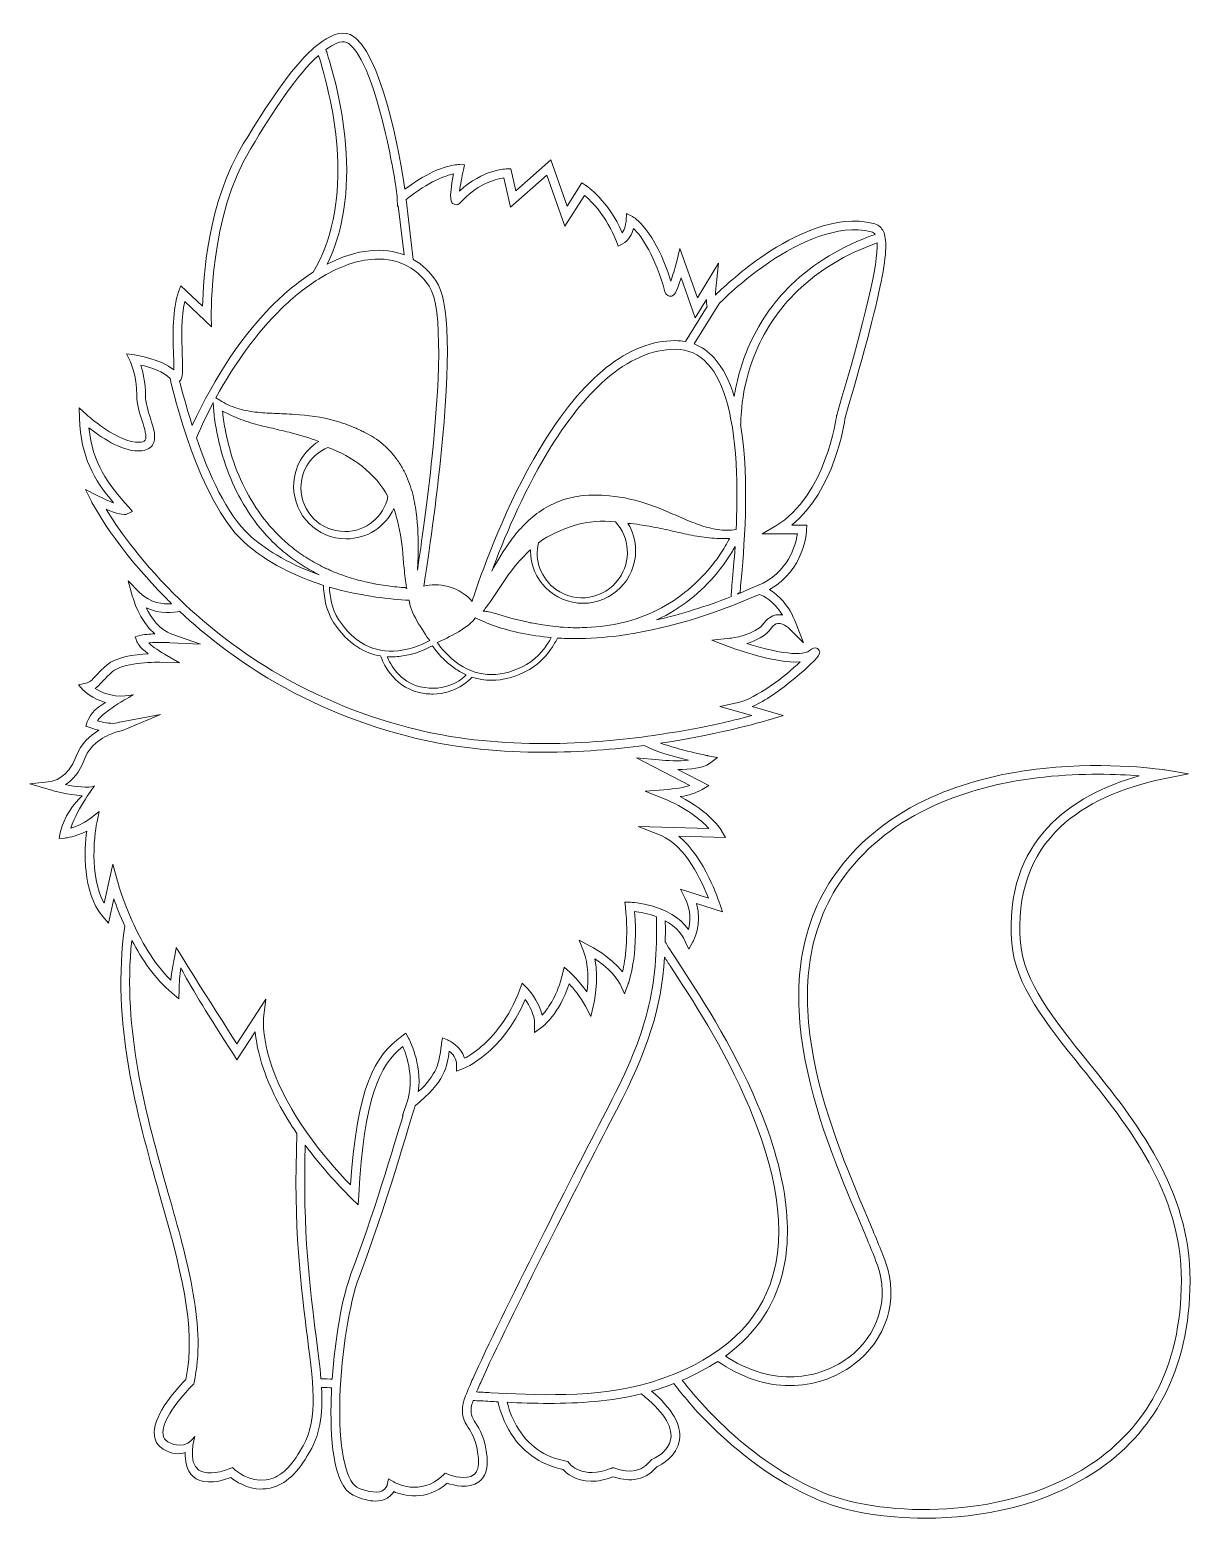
# Model space of a CAD drawing. Header units: millimetres. Extents: x -932 to 1965, y 102 to 615.
# Drawn here: x -932 to -532, y 102 to 615 of the extents above; entities that cross this region are included whole.
import ezdxf

# ---------------------------------------------------------------- set-up
doc = ezdxf.new("R2010")
doc.units = ezdxf.units.MM
doc.header["$MEASUREMENT"] = 0
doc.layers.add('Layer 2', color=7, linetype='Continuous')

msp = doc.modelspace()

# ---------------------------------------------------------------- linework, layer by layer
at = {"layer": 'Layer 2', "lineweight": 0}
for points, knots in [([(-566.77, 259.13), (-578.78, 274.08), (-589.15, 286.98), (-590.19, 300.35), (-591.5, 317.04), (-586.85, 330.49), (-576.35, 340.31), (-567.95, 348.19), (-555.83, 353.79), (-540.34, 356.96), (-540.34, 356.96), (-532.33, 358.59), (-532.33, 358.59), (-532.33, 358.59), (-540.4, 359.91), (-540.4, 359.91), (-540.59, 359.94), (-559.36, 362.92), (-582.23, 360.46), (-595.69, 359.02), (-607.94, 356), (-618.63, 351.5), (-632.05, 345.85), (-643.04, 337.82), (-651.3, 327.65), (-658.49, 318.79), (-663.21, 308.43), (-665.31, 296.87), (-667.12, 286.96), (-667.05, 275.85), (-665.11, 263.83), (-661.58, 241.9), (-652.4, 220.26), (-645.7, 204.46), (-643.2, 198.58), (-641.05, 193.5), (-639.51, 189.24), (-635.3, 177.59), (-639.24, 165.07), (-649.54, 157.34), (-655.2, 153.09), (-662.33, 150.74), (-669.61, 150.73), (-669.62, 150.73), (-669.64, 150.73), (-669.65, 150.73), (-677.2, 150.73), (-684.85, 153.21), (-691.9, 157.9), (-683.18, 164.26), (-677.09, 172.18), (-673.7, 181.6), (-667.74, 198.16), (-670.13, 219.38), (-680.8, 244.66), (-689.48, 265.22), (-701.66, 283.75), (-708.2, 293.7), (-710.35, 296.98), (-711.94, 299.39), (-712.64, 300.7), (-712.58, 303.02), (-712.58, 305.42), (-712.62, 307.91), (-709.82, 306.36), (-707.24, 304.11), (-705.75, 300.84), (-705.75, 300.84), (-704.54, 298.17), (-704.54, 298.17), (-704.54, 298.17), (-703.08, 300.72), (-703.08, 300.72), (-702.93, 300.99), (-699.74, 306.71), (-701.83, 313.85), (-701.83, 313.85), (-692.95, 310.97), (-692.95, 310.97), (-692.95, 310.97), (-693.83, 313.75), (-693.83, 313.75), (-694.07, 314.5), (-698.96, 329.63), (-707.95, 337.05), (-707.95, 337.05), (-691.82, 336.63), (-691.82, 336.63), (-691.82, 336.63), (-693.21, 338.97), (-693.21, 338.97), (-693.39, 339.27), (-697.15, 345.42), (-707.46, 350.71), (-704.51, 351.19), (-702.11, 351.91), (-699.93, 353.18), (-699.93, 353.18), (-697.57, 354.56), (-697.57, 354.56), (-697.57, 354.56), (-708.27, 360.09), (-708.27, 360.09), (-704.24, 360.11), (-699.54, 360.53), (-697.33, 362.15), (-697.33, 362.15), (-694.59, 364.16), (-694.59, 364.16), (-694.59, 364.16), (-697.93, 364.83), (-697.93, 364.83), (-698.05, 364.85), (-707.71, 366.8), (-714.23, 369.14), (-692.3, 372.42), (-676.97, 377.17), (-676.81, 377.22), (-676.81, 377.22), (-672.02, 378.71), (-672.02, 378.71), (-672.02, 378.71), (-682.63, 381.74), (-682.63, 381.74), (-678.02, 383.83), (-673.18, 387.31), (-669.53, 390.23), (-669.43, 390.3), (-659.76, 398.15), (-659.41, 400.17), (-659.3, 400.8), (-659.58, 401.43), (-660.12, 401.76), (-661.12, 402.37), (-662.05, 401.67), (-662.87, 401.05), (-666.01, 398.7), (-676.34, 400.89), (-684.53, 403.47), (-681.52, 404.41), (-677.99, 406.06), (-676.03, 408.86), (-675.36, 409.82), (-674.62, 410.32), (-673.79, 410.4), (-672.21, 410.54), (-670.47, 409.19), (-669.94, 408.66), (-669.94, 408.66), (-664.98, 403.7), (-664.98, 403.7), (-664.98, 403.7), (-667.47, 410.25), (-667.47, 410.25), (-670.04, 416.98), (-673.99, 420.41), (-676.73, 422.07), (-664.53, 428.91), (-663.94, 442.11), (-663.92, 442.71), (-663.92, 442.71), (-663.87, 444.26), (-663.87, 444.26), (-663.87, 444.26), (-669.05, 444.26), (-669.05, 444.26), (-654.23, 456.31), (-650.92, 479.25), (-650.63, 481.42), (-636.42, 529.49), (-635.11, 541.47), (-637.65, 545.91), (-638.35, 547.14), (-639.41, 547.92), (-640.89, 548.28), (-653.75, 551.5), (-668.29, 544.21), (-678.22, 537.53), (-685.93, 532.35), (-692.14, 526.75), (-695.36, 523.56), (-695.29, 524.9), (-695.15, 526.5), (-695, 527.93), (-695, 527.93), (-694.31, 534.54), (-694.31, 534.54), (-694.31, 534.54), (-701.56, 522.68), (-701.56, 522.68), (-701.56, 522.68), (-707.59, 539.68), (-707.59, 539.68), (-707.59, 539.68), (-708.8, 534.86), (-708.8, 534.86), (-709.35, 532.66), (-710.07, 530.19), (-710.69, 528.38), (-716.3, 546.39), (-723.58, 550.45), (-723.9, 550.62), (-723.9, 550.62), (-726.02, 551.74), (-726.02, 551.74), (-726.02, 551.74), (-726.11, 549.35), (-726.11, 549.35), (-726.14, 548.47), (-726.46, 546.44), (-727.45, 545.04), (-732.25, 556.15), (-739.72, 561.18), (-740.06, 561.4), (-740.06, 561.4), (-741.33, 562.24), (-741.33, 562.24), (-741.33, 562.24), (-746.42, 554.19), (-746.42, 554.19), (-746.42, 554.19), (-752.04, 570.14), (-752.04, 570.14), (-752.04, 570.14), (-764.14, 559.5), (-764.14, 559.5), (-764.14, 559.5), (-765.82, 567.07), (-765.82, 567.07), (-765.82, 567.07), (-767.02, 567.07), (-767.02, 567.07), (-767.39, 567.07), (-775.55, 566.98), (-783.49, 559.43), (-783.26, 561.43), (-782.75, 564.26), (-782.2, 566.73), (-782.2, 566.73), (-781.82, 568.46), (-781.82, 568.46), (-781.82, 568.46), (-783.59, 568.55), (-783.59, 568.55), (-783.91, 568.57), (-790.86, 568.8), (-802.35, 560.03), (-803.88, 570.89), (-810.6, 608.41), (-821.13, 613.34), (-824.73, 615.02), (-828.75, 612.59), (-832.21, 609.99), (-832.86, 609.5), (-833.54, 608.94), (-834.22, 608.34), (-841.67, 601.73), (-850.08, 588.76), (-858.06, 575.73), (-870.32, 555.71), (-871.93, 529.21), (-872.1, 519.72), (-872.1, 519.72), (-879.58, 526.77), (-879.58, 526.77), (-879.58, 526.77), (-880.38, 524.68), (-880.38, 524.68), (-882.58, 518.9), (-882.31, 509.75), (-882.11, 503.07), (-882.05, 501.22), (-881.99, 499.21), (-882.02, 497.77), (-886.48, 501.61), (-895.13, 502.88), (-895.54, 502.94), (-895.54, 502.94), (-898.35, 503.34), (-898.35, 503.34), (-898.35, 503.34), (-897.09, 500.79), (-897.09, 500.79), (-897.07, 500.74), (-894.78, 496.04), (-894.78, 488.96), (-894.78, 486.06), (-893.81, 482.97), (-892.95, 480.25), (-892.11, 477.61), (-891.17, 474.62), (-891.89, 473.57), (-892.23, 473.07), (-893.15, 472.91), (-893.87, 472.87), (-901.02, 472.41), (-911.89, 482.24), (-912, 482.34), (-912, 482.34), (-914.62, 484.74), (-914.62, 484.74), (-914.62, 484.74), (-914.51, 481.18), (-914.51, 481.18), (-914.07, 467.6), (-909.48, 459.93), (-902.78, 451.96), (-904.51, 452.63), (-906.57, 453.55), (-908.39, 454.46), (-908.39, 454.46), (-912.5, 456.52), (-912.5, 456.52), (-912.5, 456.52), (-910.4, 452.44), (-910.4, 452.44), (-910.07, 451.79), (-902.13, 436.55), (-884.32, 418.74), (-883.81, 418.23), (-883.29, 417.72), (-882.78, 417.21), (-885.61, 416.99), (-890.11, 417.35), (-893.69, 421), (-893.69, 421), (-897.73, 425.12), (-897.73, 425.12), (-897.73, 425.12), (-896.21, 419.56), (-896.21, 419.56), (-896.1, 419.15), (-893.96, 411.56), (-888.6, 406.83), (-890.44, 406.76), (-892.38, 406.6), (-893.78, 406.24), (-893.78, 406.24), (-895.36, 405.83), (-895.36, 405.83), (-895.36, 405.83), (-894.82, 404.29), (-894.82, 404.29), (-894.69, 403.92), (-893.99, 402.34), (-890.88, 399.94), (-895.47, 399.71), (-901.98, 398.86), (-905.13, 396.04), (-906.82, 394.54), (-907.93, 393.36), (-908.83, 392.42), (-910.3, 390.86), (-910.92, 390.21), (-912.39, 389.84), (-912.39, 389.84), (-914.9, 389.22), (-914.9, 389.22), (-914.9, 389.22), (-913.11, 387.35), (-913.11, 387.35), (-912.94, 387.17), (-910.29, 384.48), (-905.54, 383.13), (-908.19, 381.74), (-910.65, 379.63), (-911.83, 376.46), (-911.83, 376.46), (-912.35, 375.06), (-912.35, 375.06), (-912.35, 375.06), (-910.95, 374.53), (-910.95, 374.53), (-910.66, 374.42), (-909.45, 373.98), (-907.85, 373.6), (-910.89, 371.81), (-914.07, 368.98), (-915.65, 364.61), (-918.47, 356.8), (-924.05, 356), (-924.27, 355.97), (-924.27, 355.97), (-931.67, 355.15), (-931.67, 355.15), (-931.67, 355.15), (-924.53, 353.04), (-924.53, 353.04), (-923.72, 352.8), (-918.37, 351.27), (-913.61, 351.03), (-916.44, 348.3), (-919.94, 343.94), (-921.14, 338.27), (-921.14, 338.27), (-921.56, 336.27), (-921.56, 336.27), (-921.56, 336.27), (-919.53, 336.46), (-919.53, 336.46), (-919.34, 336.48), (-915.85, 336.84), (-912.04, 338.85), (-912.85, 332.33), (-913.65, 317.9), (-906.52, 309.38), (-906.52, 309.38), (-904.57, 307.06), (-904.57, 307.06), (-904.57, 307.06), (-902.66, 315.46), (-902.66, 315.46), (-901.78, 312.91), (-900.53, 309.64), (-898.91, 306.09), (-903.67, 272.88), (-894.78, 241.4), (-886.93, 213.61), (-880, 189.11), (-874.02, 167.93), (-877.89, 149.8), (-882.42, 145.12), (-889.51, 136.68), (-888.71, 130.44), (-888.46, 128.47), (-887.41, 126.87), (-885.67, 125.83), (-882.63, 124), (-880, 124.01), (-878.05, 124.65), (-878.18, 122.06), (-877.81, 118.54), (-875.35, 116.36), (-872.67, 113.99), (-868.32, 113.88), (-862.4, 116.03), (-860.81, 114.78), (-856.8, 112.08), (-851.79, 112.08), (-851.12, 112.08), (-850.43, 112.13), (-849.73, 112.23), (-844.48, 113.02), (-839.86, 116.81), (-836.02, 123.49), (-831.52, 130.41), (-830.56, 137.67), (-831.09, 147.07), (-829.73, 147.07), (-828.37, 147), (-827.61, 146.95), (-827.66, 145.91), (-827.71, 144.87), (-827.74, 143.83), (-828.21, 130.21), (-827.28, 113.29), (-820.18, 109.97), (-817.27, 108.61), (-814.71, 107.93), (-812.53, 107.93), (-811.16, 107.93), (-809.95, 108.2), (-808.89, 108.73), (-807.61, 109.36), (-806.76, 110.31), (-806.22, 111.19), (-802.97, 109.85), (-795.05, 107.66), (-787.76, 114.05), (-785.64, 113.36), (-780.32, 112), (-776.9, 114.53), (-774.68, 116.16), (-773.72, 118.99), (-774.06, 122.93), (-774.64, 129.61), (-776.57, 132.65), (-777.99, 134.87), (-779.3, 136.93), (-780.02, 138.07), (-779.25, 141.32), (-779.19, 141.56), (-779.07, 141.96), (-778.85, 142.58), (-777.17, 142.52), (-775.17, 142.41), (-772.94, 142.29), (-772.08, 142.24), (-771.18, 142.19), (-770.26, 142.14), (-769.86, 140.27), (-768.85, 136.48), (-766.54, 132.43), (-762.37, 125.13), (-755.93, 120.44), (-747.87, 118.84), (-746.81, 117.62), (-743.72, 114.75), (-738.14, 114.75), (-736, 114.75), (-733.48, 115.17), (-730.58, 116.28), (-726.27, 114.8), (-720.21, 114.23), (-715.54, 119.72), (-714.03, 120.41), (-708.5, 123.33), (-707.71, 129.08), (-707, 134.16), (-710.23, 139.78), (-717.32, 145.81), (-717.14, 145.86), (-716.96, 145.91), (-716.78, 145.96), (-714.31, 146.73), (-711.93, 147.55), (-709.65, 148.44), (-708.02, 146.22), (-703.56, 140.46), (-696.62, 133.62), (-688.56, 125.68), (-675.54, 114.81), (-659.21, 108.05), (-650.64, 104.49), (-637.58, 102.01), (-622.99, 102.01), (-603.8, 102.01), (-581.96, 106.31), (-564.23, 118.13), (-554.23, 124.8), (-546.4, 133.35), (-540.96, 143.55), (-534.88, 154.97), (-531.77, 168.52), (-531.74, 183.83), (-531.68, 215.45), (-550.32, 238.66), (-566.77, 259.13)], [0, 0, 0, 0, 1, 1, 1, 2, 2, 2, 3, 3, 3, 4, 4, 4, 5, 5, 5, 6, 6, 6, 7, 7, 7, 8, 8, 8, 9, 9, 9, 10, 10, 10, 11, 11, 11, 12, 12, 12, 13, 13, 13, 14, 14, 14, 15, 15, 15, 16, 16, 16, 17, 17, 17, 18, 18, 18, 19, 19, 19, 20, 20, 20, 21, 21, 21, 22, 22, 22, 23, 23, 23, 24, 24, 24, 25, 25, 25, 26, 26, 26, 27, 27, 27, 28, 28, 28, 29, 29, 29, 30, 30, 30, 31, 31, 31, 32, 32, 32, 33, 33, 33, 34, 34, 34, 35, 35, 35, 36, 36, 36, 37, 37, 37, 38, 38, 38, 39, 39, 39, 40, 40, 40, 41, 41, 41, 42, 42, 42, 43, 43, 43, 44, 44, 44, 45, 45, 45, 46, 46, 46, 47, 47, 47, 48, 48, 48, 49, 49, 49, 50, 50, 50, 51, 51, 51, 52, 52, 52, 53, 53, 53, 54, 54, 54, 55, 55, 55, 56, 56, 56, 57, 57, 57, 58, 58, 58, 59, 59, 59, 60, 60, 60, 61, 61, 61, 62, 62, 62, 63, 63, 63, 64, 64, 64, 65, 65, 65, 66, 66, 66, 67, 67, 67, 68, 68, 68, 69, 69, 69, 70, 70, 70, 71, 71, 71, 72, 72, 72, 73, 73, 73, 74, 74, 74, 75, 75, 75, 76, 76, 76, 77, 77, 77, 78, 78, 78, 79, 79, 79, 80, 80, 80, 81, 81, 81, 82, 82, 82, 83, 83, 83, 84, 84, 84, 85, 85, 85, 86, 86, 86, 87, 87, 87, 88, 88, 88, 89, 89, 89, 90, 90, 90, 91, 91, 91, 92, 92, 92, 93, 93, 93, 94, 94, 94, 95, 95, 95, 96, 96, 96, 97, 97, 97, 98, 98, 98, 99, 99, 99, 100, 100, 100, 101, 101, 101, 102, 102, 102, 103, 103, 103, 104, 104, 104, 105, 105, 105, 106, 106, 106, 107, 107, 107, 108, 108, 108, 109, 109, 109, 110, 110, 110, 111, 111, 111, 112, 112, 112, 113, 113, 113, 114, 114, 114, 115, 115, 115, 116, 116, 116, 117, 117, 117, 118, 118, 118, 119, 119, 119, 120, 120, 120, 121, 121, 121, 122, 122, 122, 123, 123, 123, 124, 124, 124, 125, 125, 125, 126, 126, 126, 127, 127, 127, 128, 128, 128, 129, 129, 129, 130, 130, 130, 131, 131, 131, 132, 132, 132, 133, 133, 133, 134, 134, 134, 135, 135, 135, 136, 136, 136, 137, 137, 137, 138, 138, 138, 139, 139, 139, 140, 140, 140, 141, 141, 141, 142, 142, 142, 143, 143, 143, 144, 144, 144, 145, 145, 145, 146, 146, 146, 147, 147, 147, 148, 148, 148, 149, 149, 149, 150, 150, 150, 151, 151, 151, 152, 152, 152, 153, 153, 153, 154, 154, 154, 155, 155, 155, 156, 156, 156, 157, 157, 157, 158, 158, 158, 159, 159, 159, 160, 160, 160, 161, 161, 161, 162, 162, 162, 163, 163, 163, 164, 164, 164, 165, 165, 165, 166, 166, 166, 167, 167, 167, 168, 168, 168, 169, 169, 169, 170, 170, 170, 171, 171, 171, 172, 172, 172, 173, 173, 173, 174, 174, 174, 175, 175, 175, 176, 176, 176, 177, 177, 177, 178, 178, 178, 179, 179, 179, 179]), ([(-822.4, 610.62), (-820.11, 609.55), (-815.47, 604.67), (-810.2, 584.05), (-806.95, 571.36), (-805.12, 559.09), (-805.02, 557.11), (-805.02, 557.11), (-804.86, 554.15), (-804.86, 554.15), (-804.86, 554.15), (-804.68, 554.29), (-804.68, 554.29), (-804.68, 554.29), (-802.67, 537.43), (-802.67, 537.43), (-806.19, 538.79), (-810.13, 539.28), (-814.41, 538.87), (-819.1, 538.42), (-824.07, 536.84), (-829.12, 534.26), (-823.61, 545.66), (-821.48, 559.5), (-822.8, 575.51), (-824.01, 590.2), (-827.87, 602.7), (-829.32, 607.4), (-829.41, 607.69), (-829.5, 607.96), (-829.57, 608.2), (-827.15, 609.94), (-824.35, 611.53), (-822.4, 610.62)], [0, 0, 0, 0, 1, 1, 1, 2, 2, 2, 3, 3, 3, 4, 4, 4, 5, 5, 5, 6, 6, 6, 7, 7, 7, 8, 8, 8, 9, 9, 9, 10, 10, 10, 11, 11, 11, 11]), ([(-879.11, 503.16), (-879.28, 508.75), (-879.5, 516.13), (-878.25, 521.39), (-878.25, 521.39), (-868.99, 512.68), (-868.99, 512.68), (-868.99, 512.68), (-869.1, 516.29), (-869.1, 516.29), (-869.1, 516.63), (-869.89, 550.66), (-855.51, 574.16), (-847.65, 587), (-839.39, 599.75), (-832.23, 606.09), (-832.18, 606.13), (-832.14, 606.17), (-832.1, 606.21), (-825.44, 584.54), (-820.5, 554.21), (-834.03, 531.43), (-838.41, 528.65), (-842.8, 525.14), (-847.07, 520.97), (-858.01, 510.28), (-867.85, 495.69), (-875.64, 478.61), (-877.82, 485.35), (-879.3, 491.05), (-880.01, 493.91), (-878.86, 494.86), (-878.93, 497.33), (-879.11, 503.16)], [0, 0, 0, 0, 1, 1, 1, 2, 2, 2, 3, 3, 3, 4, 4, 4, 5, 5, 5, 6, 6, 6, 7, 7, 7, 8, 8, 8, 9, 9, 9, 10, 10, 10, 11, 11, 11, 11]), ([(-785.57, 565.33), (-787.45, 556.14), (-786.37, 555.45), (-785.64, 554.98), (-785.14, 554.65), (-784.31, 554.52), (-783.51, 555.12), (-783.51, 555.12), (-783.38, 555.22), (-783.38, 555.22), (-783.38, 555.22), (-783.28, 555.33), (-783.28, 555.33), (-777.91, 561.41), (-771.64, 563.56), (-768.21, 563.99), (-768.21, 563.99), (-765.96, 553.89), (-765.96, 553.89), (-765.96, 553.89), (-753.39, 564.95), (-753.39, 564.95), (-753.39, 564.95), (-747.19, 547.36), (-747.19, 547.36), (-747.19, 547.36), (-740.49, 557.95), (-740.49, 557.95), (-738.11, 555.97), (-732.78, 550.8), (-729.46, 542.02), (-729.46, 542.02), (-728.87, 540.47), (-728.87, 540.47), (-728.87, 540.47), (-727.39, 541.21), (-727.39, 541.21), (-725.1, 542.36), (-724.04, 544.7), (-723.54, 546.56), (-720.62, 543.69), (-716.15, 536.98), (-712.74, 524.73), (-712.32, 523.25), (-711.25, 523.15), (-710.92, 523.16), (-709.51, 523.17), (-708.73, 524.46), (-707.28, 529.14), (-707.25, 529.27), (-707.21, 529.39), (-707.17, 529.52), (-707.17, 529.52), (-702.28, 515.74), (-702.28, 515.74), (-702.28, 515.74), (-698.43, 522.04), (-698.43, 522.04), (-698.46, 520.95), (-698.4, 520.2), (-698.22, 519.67), (-698.22, 519.67), (-705.68, 507.57), (-705.68, 507.57), (-706.79, 507.78), (-707.93, 507.89), (-709.11, 507.89), (-709.12, 507.89), (-709.13, 507.89), (-709.14, 507.89), (-725.29, 507.89), (-740.98, 495.42), (-755.79, 470.82), (-767.55, 451.29), (-775.42, 429.37), (-778.26, 420.86), (-778.66, 419.65), (-778.97, 418.69), (-779.2, 417.98), (-780.85, 420.2), (-783.8, 422.13), (-787.43, 423.1), (-790.5, 423.93), (-793.49, 423.92), (-795.88, 423.24), (-794.7, 430.67), (-791.95, 448.82), (-789.99, 467.9), (-786.53, 501.44), (-787.06, 521.78), (-791.56, 528.36), (-793.77, 531.6), (-796.43, 534.11), (-799.46, 535.89), (-799.46, 535.89), (-801.93, 556.54), (-801.93, 556.54), (-794.01, 562.91), (-788.31, 564.78), (-785.57, 565.33)], [0, 0, 0, 0, 1, 1, 1, 2, 2, 2, 3, 3, 3, 4, 4, 4, 5, 5, 5, 6, 6, 6, 7, 7, 7, 8, 8, 8, 9, 9, 9, 10, 10, 10, 11, 11, 11, 12, 12, 12, 13, 13, 13, 14, 14, 14, 15, 15, 15, 16, 16, 16, 17, 17, 17, 18, 18, 18, 19, 19, 19, 20, 20, 20, 21, 21, 21, 22, 22, 22, 23, 23, 23, 24, 24, 24, 25, 25, 25, 26, 26, 26, 27, 27, 27, 28, 28, 28, 29, 29, 29, 30, 30, 30, 31, 31, 31, 32, 32, 32, 33, 33, 33, 33]), ([(-694.2, 520.49), (-691.69, 523.06), (-685.06, 529.36), (-676.28, 535.22), (-666.93, 541.47), (-653.32, 548.3), (-641.62, 545.37), (-640.97, 545.21), (-640.59, 544.96), (-640.3, 544.5), (-651.78, 540.44), (-661.49, 534.61), (-669.18, 527.15), (-675.61, 520.91), (-680.64, 513.54), (-684.14, 505.24), (-686.79, 498.96), (-688.15, 493.14), (-688.85, 488.57), (-690.48, 493.94), (-692.74, 498.58), (-695.81, 501.95), (-697.83, 504.16), (-700.12, 505.76), (-702.68, 506.74), (-702.68, 506.74), (-694.2, 520.49), (-694.2, 520.49)], [0, 0, 0, 0, 1, 1, 1, 2, 2, 2, 3, 3, 3, 4, 4, 4, 5, 5, 5, 6, 6, 6, 7, 7, 7, 8, 8, 8, 9, 9, 9, 9]), ([(-653.54, 482.15), (-653.54, 482.15), (-653.58, 482.03), (-653.58, 482.03), (-653.58, 482.03), (-653.59, 481.91), (-653.59, 481.91), (-653.63, 481.64), (-657.18, 454.39), (-674.57, 444.05), (-674.57, 444.05), (-679.26, 441.26), (-679.26, 441.26), (-679.26, 441.26), (-667.09, 441.26), (-667.09, 441.26), (-667.68, 437.49), (-670.19, 427.82), (-680.79, 423.44), (-680.79, 423.44), (-684.8, 421.77), (-684.8, 421.77), (-684.8, 421.77), (-684.73, 421.75), (-684.73, 421.75), (-685.44, 421.45), (-686.15, 421.16), (-686.86, 420.87), (-686.8, 421.67), (-686.68, 423.03), (-686.55, 424.44), (-685.61, 434.7), (-683.36, 459.18), (-686.65, 478.96), (-686.65, 478.96), (-686.53, 478.97), (-686.53, 478.97), (-686.54, 479.09), (-687.06, 490.68), (-681.33, 504.2), (-677.97, 512.1), (-673.16, 519.12), (-667.03, 525.05), (-659.73, 532.12), (-650.51, 537.66), (-639.61, 541.56), (-639.2, 534.31), (-643.49, 516.17), (-653.54, 482.15)], [0, 0, 0, 0, 1, 1, 1, 2, 2, 2, 3, 3, 3, 4, 4, 4, 5, 5, 5, 6, 6, 6, 7, 7, 7, 8, 8, 8, 9, 9, 9, 10, 10, 10, 11, 11, 11, 12, 12, 12, 13, 13, 13, 14, 14, 14, 15, 15, 15, 16, 16, 16, 16]), ([(-794.04, 526.67), (-788.94, 519.22), (-790.65, 490.77), (-792.97, 468.22), (-794.57, 452.66), (-796.7, 437.71), (-798.06, 428.74), (-798, 429.56), (-797.95, 430.39), (-797.91, 431.23), (-797.86, 432.36), (-797.83, 433.51), (-797.81, 434.66), (-797.76, 439.25), (-797.83, 443.94), (-798.46, 448.69), (-798.79, 451.06), (-799.24, 453.45), (-799.9, 455.83), (-800.57, 458.21), (-801.46, 460.57), (-802.62, 462.86), (-803.2, 464), (-803.87, 465.11), (-804.6, 466.19), (-805.32, 467.27), (-806.13, 468.3), (-807, 469.28), (-808.75, 471.26), (-810.78, 473), (-812.99, 474.43), (-813.26, 474.62), (-813.54, 474.78), (-813.82, 474.96), (-814.11, 475.12), (-814.38, 475.3), (-814.67, 475.45), (-814.67, 475.45), (-815.53, 475.93), (-815.53, 475.93), (-815.82, 476.08), (-816.08, 476.2), (-816.35, 476.33), (-816.89, 476.59), (-817.42, 476.87), (-817.97, 477.12), (-818.52, 477.37), (-819.07, 477.61), (-819.62, 477.85), (-820.73, 478.31), (-821.84, 478.77), (-822.98, 479.16), (-823.55, 479.37), (-824.12, 479.56), (-824.7, 479.74), (-825.27, 479.92), (-825.85, 480.1), (-826.43, 480.25), (-831.06, 481.58), (-835.84, 482.2), (-840.46, 482.47), (-842.78, 482.62), (-845.06, 482.7), (-847.31, 482.79), (-849.55, 482.89), (-851.76, 483.03), (-853.93, 483.28), (-856.1, 483.55), (-858.24, 483.95), (-860.3, 484.59), (-862.36, 485.24), (-864.35, 486.14), (-866.11, 487.4), (-866.11, 487.4), (-866.11, 487.4), (-866.11, 487.4), (-866.11, 487.4), (-867.5, 488.22), (-867.5, 488.22), (-860.91, 500.31), (-853.26, 510.73), (-844.97, 518.83), (-840.75, 522.95), (-836.41, 526.4), (-832.11, 529.11), (-832.11, 529.11), (-831.98, 529.02), (-831.98, 529.02), (-831.93, 529.11), (-831.88, 529.2), (-831.82, 529.29), (-825.72, 533.07), (-819.69, 535.34), (-814.13, 535.88), (-805.66, 536.7), (-798.71, 533.51), (-794.04, 526.67)], [0, 0, 0, 0, 1, 1, 1, 2, 2, 2, 3, 3, 3, 4, 4, 4, 5, 5, 5, 6, 6, 6, 7, 7, 7, 8, 8, 8, 9, 9, 9, 10, 10, 10, 11, 11, 11, 12, 12, 12, 13, 13, 13, 14, 14, 14, 15, 15, 15, 16, 16, 16, 17, 17, 17, 18, 18, 18, 19, 19, 19, 20, 20, 20, 21, 21, 21, 22, 22, 22, 23, 23, 23, 24, 24, 24, 25, 25, 25, 26, 26, 26, 27, 27, 27, 28, 28, 28, 29, 29, 29, 30, 30, 30, 31, 31, 31, 32, 32, 32, 32]), ([(-694.59, 442.79), (-696.7, 443.11), (-698.77, 443.66), (-700.82, 444.36), (-702.86, 445.07), (-704.88, 445.9), (-706.92, 446.78), (-708.96, 447.67), (-711.02, 448.59), (-713.13, 449.47), (-717.36, 451.23), (-721.85, 452.78), (-726.54, 453.65), (-727.71, 453.88), (-728.88, 454.06), (-730.07, 454.21), (-730.07, 454.21), (-731.84, 454.4), (-731.84, 454.4), (-731.84, 454.4), (-733.63, 454.53), (-733.63, 454.53), (-734.81, 454.6), (-736.01, 454.65), (-737.19, 454.63), (-737.19, 454.63), (-738.08, 454.63), (-738.08, 454.63), (-738.08, 454.63), (-738.53, 454.63), (-738.53, 454.63), (-738.68, 454.63), (-738.84, 454.61), (-739, 454.6), (-739, 454.6), (-740.93, 454.47), (-740.93, 454.47), (-743.49, 454.2), (-746.04, 453.67), (-748.47, 452.8), (-750.89, 451.9), (-753.2, 450.75), (-755.31, 449.35), (-759.52, 446.53), (-762.96, 442.94), (-765.77, 439.12), (-768.33, 435.68), (-770.47, 432.05), (-772.42, 428.4), (-768.5, 438.95), (-761.94, 454.79), (-753.22, 469.28), (-746.78, 479.97), (-740.09, 488.4), (-733.34, 494.33), (-725.35, 501.34), (-717.21, 504.89), (-709.14, 504.89), (-709.13, 504.89), (-709.12, 504.89), (-709.11, 504.89), (-704.69, 504.88), (-701.07, 503.26), (-698.03, 499.93), (-692.12, 493.45), (-688.77, 480.79), (-688.06, 462.29), (-687.8, 455.55), (-687.94, 448.81), (-688.22, 442.77), (-690.32, 442.42), (-692.48, 442.48), (-694.59, 442.79)], [0, 0, 0, 0, 1, 1, 1, 2, 2, 2, 3, 3, 3, 4, 4, 4, 5, 5, 5, 6, 6, 6, 7, 7, 7, 8, 8, 8, 9, 9, 9, 10, 10, 10, 11, 11, 11, 12, 12, 12, 13, 13, 13, 14, 14, 14, 15, 15, 15, 16, 16, 16, 17, 17, 17, 18, 18, 18, 19, 19, 19, 20, 20, 20, 21, 21, 21, 22, 22, 22, 23, 23, 23, 24, 24, 24, 24]), ([(-905.37, 449.74), (-901.67, 448.18), (-899.22, 447.64), (-898.07, 448.16), (-898.07, 448.16), (-896.2, 448.99), (-896.2, 448.99), (-896.2, 448.99), (-897.56, 450.52), (-897.56, 450.52), (-904.78, 458.66), (-910.1, 465.55), (-911.29, 477.84), (-907.44, 474.81), (-900.24, 469.85), (-894.31, 469.85), (-894.1, 469.85), (-893.89, 469.86), (-893.68, 469.87), (-891.67, 470), (-890.24, 470.67), (-889.41, 471.87), (-887.87, 474.13), (-888.89, 477.38), (-890.09, 481.15), (-890.92, 483.79), (-891.78, 486.52), (-891.78, 488.96), (-891.78, 493.53), (-892.64, 497.19), (-893.38, 499.47), (-890.07, 498.71), (-885.36, 497.19), (-883.32, 494.84), (-882.31, 490.44), (-873.22, 452.44), (-858.04, 438.69), (-849.83, 431.26), (-839.91, 426.54), (-830.44, 423.54), (-830.34, 420.17), (-829.68, 414.96), (-826.92, 410.71), (-821.97, 403.09), (-816.03, 400.08), (-810.72, 399.2), (-810.14, 397.46), (-806.82, 388.77), (-797.49, 386.63), (-795.77, 386.24), (-794.17, 386.07), (-792.68, 386.07), (-784.84, 386.07), (-780.22, 390.75), (-779.19, 391.91), (-777.18, 391.24), (-774.93, 390.81), (-772.46, 390.81), (-768.64, 390.81), (-764.28, 391.83), (-759.46, 394.52), (-754.41, 397.34), (-751.21, 402.53), (-749.75, 405.38), (-747.73, 405.26), (-745.69, 405.19), (-743.6, 405.19), (-738.79, 405.19), (-733.79, 405.52), (-728.65, 406.19), (-713.67, 408.13), (-697.35, 412.93), (-680.15, 420.44), (-678.88, 419.96), (-675.23, 418.2), (-672.25, 413.27), (-672.82, 413.39), (-673.42, 413.44), (-674.04, 413.39), (-675.25, 413.28), (-677, 412.71), (-678.49, 410.58), (-681.5, 406.27), (-690.15, 405.3), (-690.24, 405.29), (-690.24, 405.29), (-696.52, 404.63), (-696.52, 404.63), (-696.52, 404.63), (-690.61, 402.4), (-690.61, 402.4), (-688.71, 401.68), (-674.72, 396.53), (-666.07, 397.14), (-671.39, 392.24), (-681.08, 384.5), (-687.92, 383.07), (-687.92, 383.07), (-693.87, 381.83), (-693.87, 381.83), (-693.87, 381.83), (-682.75, 378.66), (-682.75, 378.66), (-689.22, 376.93), (-701.45, 373.99), (-716.67, 371.81), (-737.62, 368.82), (-768.69, 366.72), (-797.74, 373.69), (-815.62, 377.98), (-832.53, 384.86), (-847.99, 394.13), (-860.36, 401.55), (-871.85, 410.52), (-882.12, 420.77), (-894.26, 432.9), (-901.84, 444.01), (-905.37, 449.74)], [0, 0, 0, 0, 1, 1, 1, 2, 2, 2, 3, 3, 3, 4, 4, 4, 5, 5, 5, 6, 6, 6, 7, 7, 7, 8, 8, 8, 9, 9, 9, 10, 10, 10, 11, 11, 11, 12, 12, 12, 13, 13, 13, 14, 14, 14, 15, 15, 15, 16, 16, 16, 17, 17, 17, 18, 18, 18, 19, 19, 19, 20, 20, 20, 21, 21, 21, 22, 22, 22, 23, 23, 23, 24, 24, 24, 25, 25, 25, 26, 26, 26, 27, 27, 27, 28, 28, 28, 29, 29, 29, 30, 30, 30, 31, 31, 31, 32, 32, 32, 33, 33, 33, 34, 34, 34, 35, 35, 35, 36, 36, 36, 37, 37, 37, 38, 38, 38, 39, 39, 39, 39]), ([(-831.89, 427.18), (-843.42, 431.18), (-851.13, 436.49), (-856.02, 440.92), (-863.78, 447.94), (-870.01, 462.18), (-874.23, 474.4), (-872.41, 478.59), (-870.47, 482.63), (-868.41, 486.51), (-868.41, 486.51), (-868.4, 486.1), (-868.4, 486.1), (-868.38, 485.49), (-868.35, 484.96), (-868.3, 484.39), (-868.26, 483.84), (-868.21, 483.29), (-868.15, 482.74), (-868.04, 481.64), (-867.9, 480.55), (-867.73, 479.46), (-867.4, 477.28), (-866.98, 475.12), (-866.48, 472.97), (-865.47, 468.69), (-864.12, 464.48), (-862.42, 460.41), (-859.03, 452.29), (-854.18, 444.68), (-847.84, 438.47), (-846.27, 436.91), (-844.61, 435.43), (-842.86, 434.07), (-841.12, 432.71), (-839.31, 431.41), (-837.43, 430.25), (-835.63, 429.14), (-833.79, 428.1), (-831.89, 427.18)], [0, 0, 0, 0, 1, 1, 1, 2, 2, 2, 3, 3, 3, 4, 4, 4, 5, 5, 5, 6, 6, 6, 7, 7, 7, 8, 8, 8, 9, 9, 9, 10, 10, 10, 11, 11, 11, 12, 12, 12, 13, 13, 13, 13]), ([(-835.84, 432.79), (-837.64, 433.9), (-839.35, 435.13), (-841, 436.43), (-842.66, 437.72), (-844.24, 439.12), (-845.74, 440.6), (-851.76, 446.5), (-856.4, 453.76), (-859.66, 461.57), (-861.28, 465.48), (-862.59, 469.53), (-863.55, 473.66), (-864.04, 475.73), (-864.45, 477.81), (-864.76, 479.9), (-864.92, 480.95), (-865.06, 482), (-865.17, 483.05), (-865.19, 483.22), (-865.2, 483.38), (-865.21, 483.55), (-863.95, 482.9), (-862.68, 482.28), (-861.38, 481.72), (-859.22, 480.77), (-856.99, 480), (-854.74, 479.36), (-852.5, 478.7), (-850.24, 478.18), (-848.02, 477.66), (-845.8, 477.13), (-843.61, 476.63), (-841.47, 476.07), (-838.22, 475.23), (-835.09, 474.26), (-832.06, 473.13), (-837.25, 469.95), (-840.71, 464.22), (-840.71, 457.68), (-840.71, 447.67), (-832.59, 439.56), (-822.58, 439.56), (-815.33, 439.56), (-809.07, 443.82), (-806.18, 449.98), (-805.87, 449.1), (-805.59, 448.2), (-805.33, 447.3), (-804.17, 443.2), (-803.47, 438.87), (-803.08, 434.46), (-803.08, 434.46), (-802.8, 431.13), (-802.8, 431.13), (-802.7, 430.01), (-802.58, 428.89), (-802.46, 427.76), (-802.34, 426.62), (-802.21, 425.48), (-802.03, 424.31), (-801.93, 423.72), (-801.84, 423.12), (-801.69, 422.5), (-801.68, 422.48), (-801.68, 422.46), (-801.67, 422.44), (-801.73, 422.49), (-801.79, 422.52), (-801.84, 422.56), (-801.97, 422.64), (-802.09, 422.69), (-802.23, 422.72), (-802.29, 422.74), (-802.36, 422.75), (-802.44, 422.76), (-802.44, 422.76), (-802.74, 422.78), (-802.74, 422.78), (-803.8, 422.88), (-804.86, 422.95), (-805.92, 423.06), (-808.03, 423.3), (-810.14, 423.58), (-812.23, 423.97), (-812.75, 424.07), (-813.27, 424.15), (-813.79, 424.26), (-813.79, 424.26), (-815.34, 424.6), (-815.34, 424.6), (-816.38, 424.8), (-817.4, 425.1), (-818.43, 425.35), (-820.47, 425.91), (-822.5, 426.52), (-824.48, 427.27), (-825.48, 427.62), (-826.45, 428.03), (-827.43, 428.43), (-827.91, 428.63), (-828.39, 428.86), (-828.87, 429.07), (-829.35, 429.28), (-829.83, 429.5), (-830.3, 429.74), (-832.21, 430.64), (-834.04, 431.69), (-835.84, 432.79)], [0, 0, 0, 0, 1, 1, 1, 2, 2, 2, 3, 3, 3, 4, 4, 4, 5, 5, 5, 6, 6, 6, 7, 7, 7, 8, 8, 8, 9, 9, 9, 10, 10, 10, 11, 11, 11, 12, 12, 12, 13, 13, 13, 14, 14, 14, 15, 15, 15, 16, 16, 16, 17, 17, 17, 18, 18, 18, 19, 19, 19, 20, 20, 20, 21, 21, 21, 22, 22, 22, 23, 23, 23, 24, 24, 24, 25, 25, 25, 26, 26, 26, 27, 27, 27, 28, 28, 28, 29, 29, 29, 30, 30, 30, 31, 31, 31, 32, 32, 32, 33, 33, 33, 34, 34, 34, 35, 35, 35, 36, 36, 36, 36]), ([(-828.95, 471.06), (-820.42, 468.04), (-812.49, 462.1), (-808.2, 454.18), (-809.59, 447.28), (-815.72, 442.09), (-823.06, 442.09), (-831.44, 442.09), (-838.22, 448.84), (-838.22, 457.16), (-838.22, 463.42), (-834.4, 468.78), (-828.95, 471.06)], [0, 0, 0, 0, 1, 1, 1, 2, 2, 2, 3, 3, 3, 4, 4, 4, 4]), ([(-756.36, 438.21), (-748.72, 443.52), (-739.01, 446.58), (-729.82, 445.42), (-724.89, 440.12), (-724.22, 431.89), (-728.63, 425.76), (-733.65, 418.76), (-743.35, 417.14), (-750.31, 422.13), (-755.53, 425.88), (-757.72, 432.29), (-756.36, 438.21)], [0, 0, 0, 0, 1, 1, 1, 2, 2, 2, 3, 3, 3, 4, 4, 4, 4]), ([(-752.44, 409.58), (-752.44, 409.58), (-754.02, 409.77), (-754.02, 409.77), (-754.02, 409.77), (-755.6, 410.04), (-755.6, 410.04), (-755.6, 410.04), (-758.75, 410.59), (-758.75, 410.59), (-759.28, 410.67), (-759.8, 410.8), (-760.32, 410.92), (-760.32, 410.92), (-761.88, 411.28), (-761.88, 411.28), (-761.88, 411.28), (-765, 412.01), (-765, 412.01), (-765, 412.01), (-771.13, 413.8), (-771.13, 413.8), (-771.94, 414.09), (-772.7, 414.29), (-773.53, 414.41), (-774.12, 414.5), (-774.75, 414.57), (-775.42, 414.65), (-775.38, 414.7), (-775.34, 414.75), (-775.29, 414.8), (-774.87, 415.27), (-774.52, 415.74), (-774.16, 416.21), (-773.46, 417.15), (-772.82, 418.08), (-772.18, 419.01), (-771.54, 419.94), (-770.91, 420.86), (-770.3, 421.78), (-769.7, 422.71), (-769.1, 423.63), (-768.49, 424.54), (-766.07, 428.18), (-763.4, 431.58), (-760.42, 434.53), (-759.98, 434.98), (-759.53, 435.41), (-759.07, 435.83), (-759.08, 435.71), (-759.08, 435.6), (-759.08, 435.49), (-759.08, 425.48), (-750.97, 417.36), (-740.96, 417.36), (-730.95, 417.36), (-722.83, 425.48), (-722.83, 435.49), (-722.83, 438.94), (-723.8, 442.16), (-725.47, 444.91), (-724.12, 444.78), (-722.76, 444.62), (-721.4, 444.44), (-719.29, 444.15), (-717.18, 443.76), (-715.03, 443.33), (-712.88, 442.89), (-710.72, 442.39), (-708.51, 441.9), (-706.31, 441.39), (-704.07, 440.89), (-701.79, 440.5), (-699.52, 440.1), (-697.2, 439.83), (-694.87, 439.74), (-693.4, 439.67), (-691.93, 439.67), (-690.46, 439.71), (-690.57, 439.49), (-690.68, 439.28), (-690.79, 439.07), (-691.28, 438.14), (-691.81, 437.23), (-692.37, 436.33), (-693.48, 434.54), (-694.68, 432.79), (-695.97, 431.12), (-698.56, 427.78), (-701.52, 424.73), (-704.75, 422.02), (-707.99, 419.32), (-711.54, 416.98), (-715.31, 415.09), (-719.08, 413.19), (-723.06, 411.75), (-727.16, 410.71), (-731.26, 409.7), (-735.48, 409.2), (-739.71, 408.98), (-741.84, 408.97), (-743.96, 408.86), (-746.08, 409.03), (-746.08, 409.03), (-747.67, 409.11), (-747.67, 409.11), (-748.2, 409.15), (-748.74, 409.15), (-749.26, 409.22), (-749.26, 409.22), (-752.44, 409.58), (-752.44, 409.58)], [0, 0, 0, 0, 1, 1, 1, 2, 2, 2, 3, 3, 3, 4, 4, 4, 5, 5, 5, 6, 6, 6, 7, 7, 7, 8, 8, 8, 9, 9, 9, 10, 10, 10, 11, 11, 11, 12, 12, 12, 13, 13, 13, 14, 14, 14, 15, 15, 15, 16, 16, 16, 17, 17, 17, 18, 18, 18, 19, 19, 19, 20, 20, 20, 21, 21, 21, 22, 22, 22, 23, 23, 23, 24, 24, 24, 25, 25, 25, 26, 26, 26, 27, 27, 27, 28, 28, 28, 29, 29, 29, 30, 30, 30, 31, 31, 31, 32, 32, 32, 33, 33, 33, 34, 34, 34, 35, 35, 35, 36, 36, 36, 37, 37, 37, 37]), ([(-689.85, 419.67), (-698.75, 416.2), (-707.37, 413.5), (-715.65, 411.6), (-715.08, 411.86), (-714.52, 412.13), (-713.96, 412.41), (-709.98, 414.41), (-706.24, 416.87), (-702.83, 419.72), (-699.42, 422.57), (-696.32, 425.78), (-693.6, 429.29), (-692.24, 431.04), (-690.98, 432.87), (-689.81, 434.76), (-689.37, 435.47), (-688.95, 436.19), (-688.55, 436.93), (-688.88, 431.91), (-689.27, 427.66), (-689.54, 424.71), (-689.84, 421.45), (-689.95, 420.26), (-689.85, 419.67)], [0, 0, 0, 0, 1, 1, 1, 2, 2, 2, 3, 3, 3, 4, 4, 4, 5, 5, 5, 6, 6, 6, 7, 7, 7, 8, 8, 8, 8]), ([(-812.42, 419.52), (-808.21, 418.92), (-804.3, 418.59), (-800.86, 418.4), (-800.96, 414.94), (-796.02, 407.59), (-793.82, 404.51), (-795.22, 403.72), (-799.46, 401.54), (-804.69, 401.01), (-813.12, 400.15), (-820.04, 403.78), (-825.25, 411.8), (-827.56, 415.36), (-828.24, 419.8), (-828.4, 422.93), (-822.69, 421.25), (-817.2, 420.19), (-812.42, 419.52)], [0, 0, 0, 0, 1, 1, 1, 2, 2, 2, 3, 3, 3, 4, 4, 4, 5, 5, 5, 6, 6, 6, 6]), ([(-687.1, 420.77), (-687.29, 420.69), (-687.48, 420.62), (-687.67, 420.54), (-687.67, 420.54), (-687.22, 420.93), (-687.22, 420.93), (-687.17, 420.88), (-687.13, 420.82), (-687.1, 420.77)], [0, 0, 0, 0, 1, 1, 1, 2, 2, 2, 3, 3, 3, 3]), ([(-901.45, 321.58), (-901.45, 321.58), (-903.02, 327.43), (-903.02, 327.43), (-903.02, 327.43), (-906.07, 314.02), (-906.07, 314.02), (-908.8, 318.96), (-909.49, 325.27), (-909.54, 330.05), (-909.6, 336.4), (-908.59, 341.56), (-908.58, 341.61), (-908.58, 341.61), (-907.79, 345.56), (-907.79, 345.56), (-907.79, 345.56), (-910.97, 343.09), (-910.97, 343.09), (-913.26, 341.31), (-915.8, 340.38), (-917.56, 339.9), (-914.95, 347.2), (-909.36, 354.4), (-909.36, 354.4), (-911.51, 353.56), (-915.81, 354.13), (-919.32, 354.85), (-917.08, 356.32), (-914.51, 358.94), (-912.83, 363.59), (-910.64, 369.66), (-904.37, 372.22), (-901.5, 373.09), (-900.88, 373.18), (-900.29, 373.33), (-899.74, 373.56), (-899.74, 373.56), (-886.62, 378.99), (-886.62, 378.99), (-886.62, 378.99), (-900.58, 376.42), (-900.58, 376.42), (-900.68, 376.4), (-901.29, 376.29), (-902.22, 376.02), (-904.12, 375.81), (-906.58, 376.33), (-908.32, 376.83), (-906.09, 380.39), (-895.91, 385.82), (-895.91, 385.82), (-896.06, 385.81), (-897.16, 385.73), (-898.73, 385.43), (-903.65, 385.08), (-907.2, 386.74), (-909.16, 388.02), (-908.29, 388.62), (-907.55, 389.4), (-906.65, 390.35), (-905.79, 391.26), (-904.72, 392.38), (-903.13, 393.8), (-899.77, 396.81), (-889.67, 397.13), (-886.06, 397), (-886.06, 397), (-880.11, 396.79), (-880.11, 396.79), (-880.11, 396.79), (-885.25, 399.79), (-885.25, 399.79), (-888.01, 401.41), (-889.68, 402.75), (-890.66, 403.7), (-887.42, 404), (-883.3, 403.79), (-883.25, 403.78), (-883.25, 403.78), (-872.85, 403.23), (-872.85, 403.23), (-872.85, 403.23), (-882.67, 406.69), (-882.67, 406.69), (-886.98, 408.22), (-889.83, 412.43), (-891.49, 415.78), (-886.77, 413.51), (-881.96, 414.17), (-880.03, 414.59), (-870.71, 405.86), (-860.5, 398.14), (-849.6, 391.6), (-833.86, 382.15), (-816.65, 375.14), (-798.44, 370.78), (-783.82, 367.27), (-768.72, 366.02), (-754.63, 366.02), (-741.83, 366.02), (-729.87, 367.05), (-719.84, 368.36), (-716.4, 366.36), (-709.58, 364.46), (-704.57, 363.24), (-707.95, 362.97), (-712.03, 363.11), (-714.85, 363.37), (-714.85, 363.37), (-722.54, 364.1), (-722.54, 364.1), (-722.54, 364.1), (-704.12, 354.57), (-704.12, 354.57), (-706.23, 353.85), (-708.94, 353.42), (-713.14, 353.08), (-713.14, 353.08), (-719.52, 352.55), (-719.52, 352.55), (-719.52, 352.55), (-713.57, 350.19), (-713.57, 350.19), (-705.58, 347.01), (-700.35, 342.77), (-697.62, 339.79), (-697.62, 339.79), (-721.91, 340.42), (-721.91, 340.42), (-721.91, 340.42), (-714.06, 337.3), (-714.06, 337.3), (-705.7, 333.99), (-699.95, 321.37), (-697.72, 315.67), (-697.72, 315.67), (-707.33, 318.79), (-707.33, 318.79), (-707.33, 318.79), (-705.73, 315.59), (-705.73, 315.59), (-703.59, 311.31), (-703.98, 307.39), (-704.65, 304.91), (-710.97, 313.76), (-724.19, 314.28), (-724.81, 314.3), (-724.81, 314.3), (-726.53, 314.36), (-726.53, 314.36), (-726.53, 314.36), (-726.34, 312.65), (-726.34, 312.65), (-725.24, 302.19), (-726.43, 294.4), (-727.36, 290.34), (-731.41, 295.55), (-738.37, 299.17), (-738.72, 299.34), (-738.72, 299.34), (-742.31, 301.19), (-742.31, 301.19), (-742.31, 301.19), (-740.79, 297.44), (-740.79, 297.44), (-738.94, 292.89), (-739.18, 287.14), (-739.64, 283.4), (-742.39, 287.39), (-745.39, 290.1), (-745.55, 290.25), (-745.55, 290.25), (-747.42, 291.92), (-747.42, 291.92), (-747.42, 291.92), (-748.01, 289.49), (-748.01, 289.49), (-749.68, 282.68), (-752.73, 277.99), (-755.05, 275.42), (-756.28, 280.51), (-760.07, 284.54), (-760.27, 284.74), (-760.27, 284.74), (-761.91, 286.47), (-761.91, 286.47), (-761.91, 286.47), (-762.75, 284.24), (-762.75, 284.24), (-766.56, 274.16), (-772.02, 268.03), (-775.92, 264.67), (-778.33, 262.59), (-780.45, 261.28), (-781.85, 260.53), (-783.05, 264.82), (-787.42, 266.74), (-787.64, 266.84), (-787.64, 266.84), (-789.39, 267.59), (-789.39, 267.59), (-789.39, 267.59), (-789.71, 265.71), (-789.71, 265.71), (-789.83, 264.98), (-789.93, 264.25), (-790.03, 263.54), (-790.62, 259.19), (-791.18, 255.05), (-797.74, 249.04), (-796.41, 258.88), (-801, 267.26), (-801.22, 267.67), (-801.22, 267.67), (-802.04, 269.14), (-802.04, 269.14), (-802.04, 269.14), (-803.41, 268.16), (-803.41, 268.16), (-812.88, 261.35), (-818.87, 250.64), (-821.09, 216.87), (-830.81, 226.89), (-842.59, 241.46), (-848.19, 257.65), (-851.8, 268.09), (-851.11, 274.34), (-851.1, 274.39), (-851.1, 274.39), (-850.28, 280.93), (-850.28, 280.93), (-850.28, 280.93), (-860.24, 265.51), (-860.24, 265.51), (-874.25, 287.24), (-881.16, 298.7), (-881.16, 298.7), (-881.16, 298.7), (-882.87, 290.25), (-883.05, 287.45), (-889.14, 293.45), (-893.59, 301.65), (-896.36, 307.79), (-899.76, 315.34), (-901.43, 321.52), (-901.45, 321.58)], [0, 0, 0, 0, 1, 1, 1, 2, 2, 2, 3, 3, 3, 4, 4, 4, 5, 5, 5, 6, 6, 6, 7, 7, 7, 8, 8, 8, 9, 9, 9, 10, 10, 10, 11, 11, 11, 12, 12, 12, 13, 13, 13, 14, 14, 14, 15, 15, 15, 16, 16, 16, 17, 17, 17, 18, 18, 18, 19, 19, 19, 20, 20, 20, 21, 21, 21, 22, 22, 22, 23, 23, 23, 24, 24, 24, 25, 25, 25, 26, 26, 26, 27, 27, 27, 28, 28, 28, 29, 29, 29, 30, 30, 30, 31, 31, 31, 32, 32, 32, 33, 33, 33, 34, 34, 34, 35, 35, 35, 36, 36, 36, 37, 37, 37, 38, 38, 38, 39, 39, 39, 40, 40, 40, 41, 41, 41, 42, 42, 42, 43, 43, 43, 44, 44, 44, 45, 45, 45, 46, 46, 46, 47, 47, 47, 48, 48, 48, 49, 49, 49, 50, 50, 50, 51, 51, 51, 52, 52, 52, 53, 53, 53, 54, 54, 54, 55, 55, 55, 56, 56, 56, 57, 57, 57, 58, 58, 58, 59, 59, 59, 60, 60, 60, 61, 61, 61, 62, 62, 62, 63, 63, 63, 64, 64, 64, 65, 65, 65, 66, 66, 66, 67, 67, 67, 68, 68, 68, 69, 69, 69, 70, 70, 70, 71, 71, 71, 72, 72, 72, 73, 73, 73, 74, 74, 74, 75, 75, 75, 76, 76, 76, 77, 77, 77, 78, 78, 78, 79, 79, 79, 80, 80, 80, 81, 81, 81, 82, 82, 82, 82]), ([(-783.65, 396.31), (-787.44, 398.84), (-790.01, 402.11), (-791.19, 403.81), (-787.72, 405.4), (-779.7, 409.32), (-778.12, 412.37), (-774.14, 410.42), (-768.9, 408.44), (-762.31, 407.05), (-758.97, 406.35), (-755.51, 405.85), (-751.94, 405.54), (-753.44, 402.82), (-756.28, 398.59), (-760.43, 396.27), (-768.78, 391.6), (-776.59, 391.62), (-783.65, 396.31)], [0, 0, 0, 0, 1, 1, 1, 2, 2, 2, 3, 3, 3, 4, 4, 4, 5, 5, 5, 6, 6, 6, 6]), ([(-806.98, 398.89), (-806.09, 398.89), (-805.23, 398.95), (-804.42, 399.03), (-798.87, 399.61), (-794.47, 401.84), (-792.88, 402.74), (-791.64, 400.92), (-788.93, 397.44), (-784.81, 394.69), (-783.75, 393.97), (-782.54, 393.29), (-781.21, 392.69), (-783, 390.91), (-788.4, 386.6), (-797.05, 388.58), (-804.17, 390.21), (-807.42, 396.4), (-808.48, 398.94), (-807.97, 398.91), (-807.47, 398.89), (-806.98, 398.89)], [0, 0, 0, 0, 1, 1, 1, 2, 2, 2, 3, 3, 3, 4, 4, 4, 5, 5, 5, 6, 6, 6, 7, 7, 7, 7]), ([(-543.61, 144.96), (-548.81, 135.21), (-556.31, 127.02), (-565.9, 120.63), (-582.75, 109.39), (-602.19, 106.06), (-615.53, 105.24), (-631.39, 104.27), (-647.3, 106.36), (-658.07, 110.82), (-684.33, 121.7), (-702.27, 143.67), (-706.77, 149.6), (-702.28, 151.51), (-698.2, 153.67), (-694.54, 156.08), (-686.74, 150.62), (-678.16, 147.73), (-669.65, 147.73), (-669.64, 147.73), (-669.62, 147.73), (-669.61, 147.73), (-661.68, 147.74), (-653.92, 150.3), (-647.74, 154.94), (-636.36, 163.48), (-632.02, 177.34), (-636.69, 190.26), (-638.26, 194.6), (-640.43, 199.71), (-642.94, 205.63), (-649.58, 221.29), (-658.68, 242.74), (-662.15, 264.31), (-664.03, 275.99), (-664.1, 286.76), (-662.36, 296.33), (-660.35, 307.39), (-655.84, 317.29), (-648.97, 325.76), (-641.03, 335.54), (-630.45, 343.26), (-617.5, 348.72), (-607.09, 353.11), (-595.14, 356.05), (-581.99, 357.47), (-568.69, 358.9), (-556.8, 358.47), (-549.28, 357.87), (-572.53, 351.24), (-595.98, 335.76), (-593.18, 300.11), (-592.06, 285.82), (-581.43, 272.58), (-569.11, 257.25), (-552.97, 237.17), (-534.68, 214.4), (-534.74, 183.84), (-534.77, 169.02), (-537.76, 155.95), (-543.61, 144.96)], [0, 0, 0, 0, 1, 1, 1, 2, 2, 2, 3, 3, 3, 4, 4, 4, 5, 5, 5, 6, 6, 6, 7, 7, 7, 8, 8, 8, 9, 9, 9, 10, 10, 10, 11, 11, 11, 12, 12, 12, 13, 13, 13, 14, 14, 14, 15, 15, 15, 16, 16, 16, 17, 17, 17, 18, 18, 18, 19, 19, 19, 20, 20, 20, 20]), ([(-778.97, 150.07), (-779.34, 149.22), (-779.69, 148.43), (-780.01, 147.69), (-781.22, 144.9), (-781.92, 143.04), (-782.17, 142.01), (-783.24, 137.53), (-781.98, 135.55), (-780.52, 133.26), (-779.2, 131.19), (-777.56, 128.62), (-777.05, 122.67), (-776.81, 119.85), (-777.35, 117.92), (-778.68, 116.94), (-781.09, 115.16), (-785.9, 116.49), (-787.54, 117.16), (-787.54, 117.16), (-788.44, 117.53), (-788.44, 117.53), (-788.44, 117.53), (-789.14, 116.85), (-789.14, 116.85), (-797.06, 109.27), (-805.84, 114.28), (-806.2, 114.5), (-806.2, 114.5), (-808, 115.59), (-808, 115.59), (-808, 115.59), (-808.44, 113.54), (-808.44, 113.54), (-808.45, 113.48), (-808.79, 112.1), (-810.27, 111.39), (-812.15, 110.48), (-817.05, 111.54), (-818.91, 112.69), (-822.84, 115.13), (-825.34, 126.54), (-824.75, 143.73), (-824.21, 159.31), (-821.49, 176.34), (-818.15, 185.15), (-809.57, 207.71), (-800.11, 239.92), (-798.88, 244.15), (-788.62, 252.26), (-787.76, 257.96), (-787.07, 262.99), (-785.89, 262.06), (-784.55, 260.51), (-784.55, 258.31), (-784.55, 258.31), (-784.55, 256.15), (-784.55, 256.15), (-784.55, 256.15), (-782.53, 256.9), (-782.53, 256.9), (-781.96, 257.11), (-768.86, 262.12), (-760.91, 280.77), (-759.52, 278.83), (-757.67, 275.63), (-757.67, 272.36), (-757.67, 272.36), (-757.67, 269.47), (-757.67, 269.47), (-757.67, 269.47), (-755.31, 271.14), (-755.31, 271.14), (-755.04, 271.33), (-749.09, 275.62), (-745.8, 286.25), (-744.2, 284.54), (-741.85, 281.74), (-740.16, 278.49), (-740.16, 278.49), (-738.31, 274.94), (-738.31, 274.94), (-738.31, 274.94), (-737.37, 278.83), (-737.37, 278.83), (-737.27, 279.23), (-735.38, 287.29), (-736.89, 294.76), (-733.97, 292.85), (-729.86, 289.66), (-728.19, 286.04), (-728.19, 286.04), (-726.68, 282.78), (-726.68, 282.78), (-726.68, 282.78), (-725.42, 286.14), (-725.42, 286.14), (-725.27, 286.54), (-721.88, 295.79), (-723.19, 311.15), (-721.45, 310.94), (-718.61, 310.45), (-715.65, 309.32), (-715.05, 284.73), (-718.96, 269.33), (-732.1, 244.08), (-742.84, 223.46), (-769.54, 171.16), (-778.97, 150.07)], [0, 0, 0, 0, 1, 1, 1, 2, 2, 2, 3, 3, 3, 4, 4, 4, 5, 5, 5, 6, 6, 6, 7, 7, 7, 8, 8, 8, 9, 9, 9, 10, 10, 10, 11, 11, 11, 12, 12, 12, 13, 13, 13, 14, 14, 14, 15, 15, 15, 16, 16, 16, 17, 17, 17, 18, 18, 18, 19, 19, 19, 20, 20, 20, 21, 21, 21, 22, 22, 22, 23, 23, 23, 24, 24, 24, 25, 25, 25, 26, 26, 26, 27, 27, 27, 28, 28, 28, 29, 29, 29, 30, 30, 30, 31, 31, 31, 32, 32, 32, 33, 33, 33, 34, 34, 34, 35, 35, 35, 36, 36, 36, 36]), ([(-838.56, 125.1), (-838.56, 125.1), (-838.6, 125.02), (-838.6, 125.02), (-841.96, 119.16), (-845.85, 115.86), (-850.16, 115.2), (-856.1, 114.29), (-861.04, 118.8), (-861.08, 118.84), (-861.08, 118.84), (-861.77, 119.48), (-861.77, 119.48), (-861.77, 119.48), (-862.65, 119.14), (-862.65, 119.14), (-867.79, 117.14), (-871.22, 117.32), (-873.36, 118.6), (-877.44, 121.05), (-874.79, 130.15), (-874.79, 130.15), (-874.79, 130.15), (-878.18, 124.78), (-884.13, 128.4), (-885.08, 128.98), (-885.6, 129.75), (-885.74, 130.83), (-886.21, 134.52), (-882.36, 140.94), (-875.44, 148.01), (-875.44, 148.01), (-875.14, 148.32), (-875.14, 148.32), (-875.14, 148.32), (-875.05, 148.74), (-875.05, 148.74), (-870.83, 167.7), (-876.95, 189.35), (-884.04, 214.42), (-891.45, 240.66), (-899.81, 270.23), (-896.5, 301.18), (-893.08, 294.7), (-888.5, 287.91), (-882.65, 283.04), (-882.65, 283.04), (-880.26, 281.06), (-880.26, 281.06), (-880.26, 281.06), (-880.19, 284.17), (-880.19, 284.17), (-880.14, 286.37), (-879.95, 289.25), (-879.61, 291.72), (-879.4, 291.31), (-879.17, 290.88), (-878.93, 290.41), (-875.75, 284.46), (-869.88, 274.87), (-861.5, 261.93), (-861.5, 261.93), (-860.24, 259.98), (-860.24, 259.98), (-860.24, 259.98), (-854, 269.64), (-854, 269.64), (-853.71, 266.6), (-852.95, 262.29), (-851.11, 256.93), (-848.4, 248.97), (-844.24, 241.42), (-839.56, 234.57), (-840.91, 202.74), (-838.05, 180.54), (-835.97, 164.32), (-833.61, 145.96), (-832.18, 134.87), (-838.56, 125.1)], [0, 0, 0, 0, 1, 1, 1, 2, 2, 2, 3, 3, 3, 4, 4, 4, 5, 5, 5, 6, 6, 6, 7, 7, 7, 8, 8, 8, 9, 9, 9, 10, 10, 10, 11, 11, 11, 12, 12, 12, 13, 13, 13, 14, 14, 14, 15, 15, 15, 16, 16, 16, 17, 17, 17, 18, 18, 18, 19, 19, 19, 20, 20, 20, 21, 21, 21, 22, 22, 22, 23, 23, 23, 24, 24, 24, 25, 25, 25, 26, 26, 26, 26]), ([(-717.67, 148.83), (-735.81, 143.24), (-758.95, 144.52), (-772.77, 145.28), (-774.57, 145.38), (-776.21, 145.47), (-777.67, 145.54), (-777.54, 145.84), (-777.41, 146.16), (-777.26, 146.5), (-776.94, 147.23), (-776.6, 148.01), (-776.23, 148.84), (-766.83, 169.87), (-740.16, 222.1), (-729.44, 242.69), (-718.69, 263.35), (-713.99, 277.57), (-712.87, 295.36), (-712.23, 294.38), (-711.51, 293.27), (-710.7, 292.05), (-697.7, 272.27), (-663.17, 219.74), (-676.52, 182.61), (-682.19, 166.86), (-696.03, 155.49), (-717.67, 148.83)], [0, 0, 0, 0, 1, 1, 1, 2, 2, 2, 3, 3, 3, 4, 4, 4, 5, 5, 5, 6, 6, 6, 7, 7, 7, 8, 8, 8, 9, 9, 9, 9]), ([(-831.31, 150.07), (-831.67, 154.44), (-832.29, 159.26), (-832.99, 164.7), (-834.98, 180.15), (-837.66, 201.05), (-836.71, 230.56), (-831.45, 223.45), (-825.78, 217.25), (-820.85, 212.36), (-820.85, 212.36), (-818.48, 210.01), (-818.48, 210.01), (-818.48, 210.01), (-818.3, 213.34), (-818.3, 213.34), (-816.43, 246.67), (-811.3, 258), (-803.1, 264.63), (-801.69, 261.35), (-799, 253.45), (-801.61, 245.5), (-801.61, 245.5), (-803.15, 240.83), (-803.15, 240.83), (-803.15, 240.83), (-802.94, 240.99), (-802.94, 240.99), (-805.98, 230.77), (-813.78, 205.08), (-820.95, 186.21), (-823.96, 178.29), (-826.47, 164.01), (-827.43, 149.95), (-828.28, 150), (-829.78, 150.08), (-831.31, 150.07)], [0, 0, 0, 0, 1, 1, 1, 2, 2, 2, 3, 3, 3, 4, 4, 4, 5, 5, 5, 6, 6, 6, 7, 7, 7, 8, 8, 8, 9, 9, 9, 10, 10, 10, 11, 11, 11, 12, 12, 12, 12]), ([(-710.68, 129.51), (-711.33, 124.71), (-716.97, 122.36), (-717.03, 122.34), (-717.03, 122.34), (-717.39, 122.2), (-717.39, 122.2), (-717.39, 122.2), (-717.63, 121.89), (-717.63, 121.89), (-722.01, 116.49), (-727.75, 118.48), (-729.64, 119.13), (-730.16, 119.31), (-730.48, 119.42), (-730.92, 119.34), (-730.92, 119.34), (-731.07, 119.31), (-731.07, 119.31), (-731.07, 119.31), (-731.21, 119.26), (-731.21, 119.26), (-741.45, 115.14), (-745.64, 120.82), (-745.81, 121.06), (-745.81, 121.06), (-746.17, 121.57), (-746.17, 121.57), (-746.17, 121.57), (-746.78, 121.69), (-746.78, 121.69), (-754.27, 123.03), (-760.02, 127.11), (-763.88, 133.83), (-765.73, 137.04), (-766.68, 140.13), (-767.14, 141.98), (-762.79, 141.77), (-757.89, 141.59), (-752.71, 141.59), (-742.45, 141.59), (-731.12, 142.3), (-720.86, 144.84), (-713.61, 139.08), (-710.09, 133.79), (-710.68, 129.51)], [0, 0, 0, 0, 1, 1, 1, 2, 2, 2, 3, 3, 3, 4, 4, 4, 5, 5, 5, 6, 6, 6, 7, 7, 7, 8, 8, 8, 9, 9, 9, 10, 10, 10, 11, 11, 11, 12, 12, 12, 13, 13, 13, 14, 14, 14, 15, 15, 15, 15])]:
    msp.add_open_spline(points, degree=3, knots=knots, dxfattribs=at)

doc.saveas('drawing.dxf')
